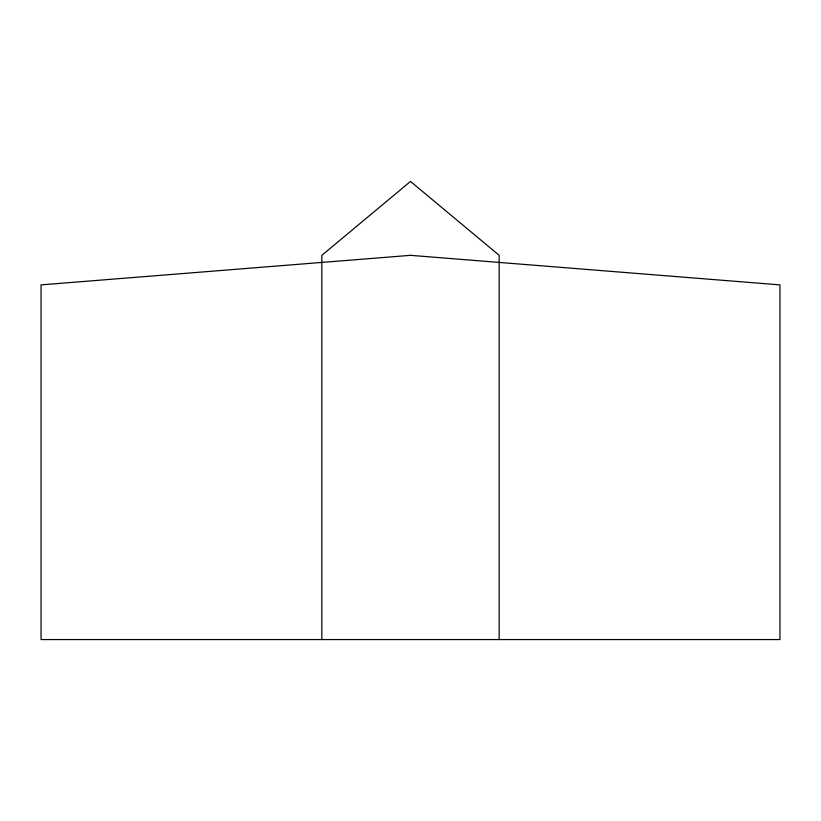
<?xml version="1.0" encoding="UTF-8"?>
<svg xmlns="http://www.w3.org/2000/svg" width="821" height="821" viewBox="0 0 821 821"><rect width="100%" height="100%" fill="white"/><g stroke="black" fill="none" stroke-linecap="round" stroke-linejoin="round"><path stroke-width="1.23" d="M499.168 639.559L499.168 255.331L410.5 181.441L321.832 255.331L321.832 639.559M410.5 255.331L41.05 284.887L41.05 639.559L779.95 639.559L779.95 284.887L410.5 255.331"/></g></svg>
